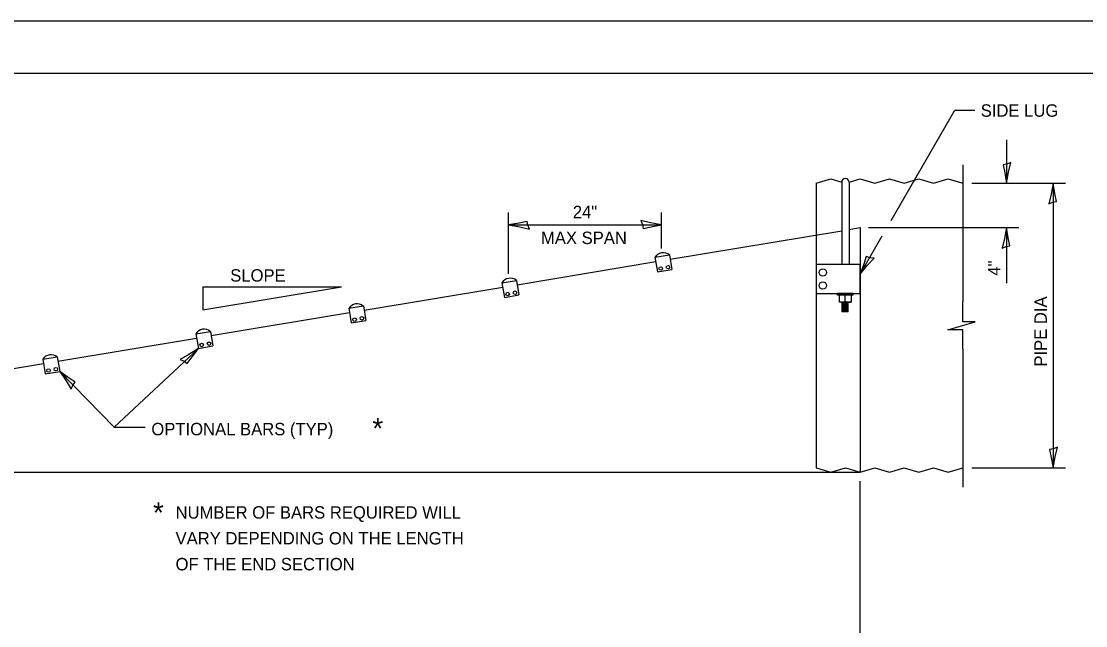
# Model space of a CAD drawing. Extents: x 2133490 to 2172050, y 2138301 to 2145980.
# Drawn here: x 2146103 to 2146616, y 2142246 to 2142538 of the extents above; entities that cross this region are included whole.
import ezdxf

# ---------------------------------------------------------------- set-up
doc = ezdxf.new("R2010")
doc.units = 0
for name, color, linetype in [('Design_PR_Roadway Dimensions', 7, 'Continuous'), ('Drainage_PR_Pipe Culvert', 7, 'Continuous'), ('Level 23', 7, 'Continuous'), ('Sheets_50 Reference Boundary', 7, 'Continuous'), ('Sheets_General Details', 7, 'Continuous'), ('Sheets_Printer Plotting Border', 7, 'Continuous')]:
    doc.layers.add(name, color=color, linetype=linetype)

msp = doc.modelspace()

# ---------------------------------------------------------------- linework, layer by layer
at = {"layer": 'Design_PR_Roadway Dimensions'}
for p, q in [((2146522.4, 2142441.41), (2146553.11, 2142494.61)), ((2146553.11, 2142494.61), (2146562.86, 2142494.61)), ((2146578.11, 2142480.36), (2146578.11, 2142459.37)), ((2146557.03, 2142468.19), (2146557.03, 2142402.14)), ((2146561.33, 2142459.37), (2146606.59, 2142459.37)), ((2146600.59, 2142459.37), (2146600.59, 2142321.9)), ((2146337.82, 2142415.56), (2146337.82, 2142445.21)), ((2146411.66, 2142427.8), (2146411.66, 2142445.21)), ((2146337.82, 2142439.21), (2146411.66, 2142439.21)), ((2146511.45, 2142437.9), (2146584.11, 2142437.9)), ((2146578.11, 2142437.9), (2146578.11, 2142411.02)), ((2146507.42, 2142415.48), (2146518.04, 2142433.87)), ((2146190.26, 2142398.15), (2146257.09, 2142409.27)), ((2146190.26, 2142409.27), (2146257.09, 2142409.27)), ((2146190.26, 2142409.27), (2146190.26, 2142398.15)), ((2146557.03, 2142392.41), (2146557.03, 2142402.14)), ((2146549.85, 2142388.51), (2146563.03, 2142392.41)), ((2146557.03, 2142388.51), (2146549.85, 2142388.51)), ((2146563.03, 2142392.41), (2146557.03, 2142392.41)), ((2146557.03, 2142390.63), (2146557.03, 2142390.63)), ((2146557.03, 2142379.38), (2146557.03, 2142388.51)), ((2146147.35, 2142341.48), (2146188.04, 2142379.58)), ((2146557.03, 2142379.38), (2146557.03, 2142312.59)), ((2146147.35, 2142341.48), (2146121.16, 2142368.46)), ((2146147.35, 2142341.48), (2146162.36, 2142341.48)), ((2146561.33, 2142321.9), (2146606.59, 2142321.9)), ((2146507.42, 2142224.71), (2146507.42, 2142315.4))]:
    msp.add_line(p, q, dxfattribs=at)
at = {"layer": 'Drainage_PR_Pipe Culvert'}
for p, q in [((2146486.17, 2142459.37), (2146493.25, 2142461.5)), ((2146493.25, 2142461.5), (2146498.57, 2142459.87)), ((2146498.57, 2142459.87), (2146498.57, 2142420.19)), ((2146502.11, 2142459.87), (2146507.42, 2142461.5)), ((2146502.11, 2142459.87), (2146502.11, 2142420.19)), ((2146507.42, 2142461.5), (2146514.51, 2142459.37)), ((2146514.51, 2142459.37), (2146521.6, 2142461.5)), ((2146521.6, 2142461.5), (2146528.68, 2142459.37)), ((2146528.68, 2142459.37), (2146535.77, 2142461.5)), ((2146535.77, 2142461.5), (2146542.86, 2142459.37)), ((2146542.86, 2142459.37), (2146549.94, 2142461.5)), ((2146549.94, 2142461.5), (2146557.03, 2142459.37)), ((2146486.17, 2142459.37), (2146486.17, 2142434.36)), ((2146415.8, 2142422.59), (2146498.57, 2142436.41)), ((2146486.17, 2142434.36), (2146486.17, 2142321.9)), ((2146502.11, 2142436.98), (2146507.42, 2142437.9)), ((2146507.42, 2142437.9), (2146507.42, 2142319.77)), ((2146408.43, 2142423.59), (2146415.45, 2142424.71)), ((2146415.45, 2142424.71), (2146416.65, 2142417.71)), ((2146341.96, 2142410.33), (2146408.79, 2142421.46)), ((2146408.43, 2142423.59), (2146409.63, 2142416.5)), ((2146486.17, 2142420.19), (2146507.42, 2142420.19)), ((2146486.17, 2142420.19), (2146486.17, 2142406.01)), ((2146507.42, 2142406.01), (2146507.42, 2142420.19)), ((2146409.63, 2142416.5), (2146416.65, 2142417.71)), ((2146268.05, 2142398.01), (2146334.95, 2142409.13)), ((2146334.59, 2142411.26), (2146341.6, 2142412.39)), ((2146334.59, 2142411.26), (2146335.8, 2142404.17)), ((2146341.6, 2142412.39), (2146342.81, 2142405.37)), ((2146335.8, 2142404.17), (2146342.81, 2142405.37)), ((2146486.17, 2142406.01), (2146507.42, 2142406.01)), ((2146504.17, 2142406.01), (2146496.58, 2142406.01)), ((2146496.58, 2142405.3), (2146496.58, 2142406.01)), ((2146504.17, 2142405.3), (2146496.58, 2142405.3)), ((2146497.5, 2142401.83), (2146497.5, 2142405.3)), ((2146500.27, 2142401.83), (2146500.27, 2142405.3)), ((2146503.32, 2142401.83), (2146503.32, 2142405.3)), ((2146504.17, 2142405.3), (2146504.17, 2142406.01)), ((2146260.68, 2142398.93), (2146267.7, 2142400.06)), ((2146260.68, 2142398.93), (2146261.88, 2142391.84)), ((2146267.7, 2142400.06), (2146268.9, 2142393.04)), ((2146497.5, 2142402.12), (2146497.5, 2142402.12)), ((2146497.5, 2142402.12), (2146497.5, 2142402.12)), ((2146497.71, 2142402.04), (2146497.5, 2142402.04)), ((2146497.65, 2142402.04), (2146497.5, 2142402.04)), ((2146497.79, 2142401.97), (2146497.5, 2142401.97)), ((2146497.85, 2142401.9), (2146497.5, 2142401.9)), ((2146503.32, 2142401.83), (2146497.5, 2142401.83)), ((2146498.5, 2142401.83), (2146497.5, 2142401.83)), ((2146498.21, 2142401.83), (2146497.5, 2142401.83)), ((2146498, 2142401.83), (2146497.5, 2142401.83)), ((2146498.85, 2142397.29), (2146498.85, 2142401.83)), ((2146501.76, 2142401.83), (2146498.85, 2142401.83)), ((2146501.76, 2142401.83), (2146498.85, 2142401.83)), ((2146501.76, 2142401.83), (2146498.85, 2142401.83)), ((2146501.76, 2142401.76), (2146498.85, 2142401.76)), ((2146501.76, 2142401.69), (2146498.85, 2142401.69)), ((2146501.76, 2142401.61), (2146498.85, 2142401.61)), ((2146501.76, 2142401.55), (2146498.85, 2142401.55)), ((2146501.76, 2142401.55), (2146498.85, 2142401.55)), ((2146501.76, 2142401.55), (2146498.85, 2142401.55)), ((2146501.76, 2142401.55), (2146498.85, 2142401.55)), ((2146501.76, 2142401.55), (2146498.85, 2142401.55)), ((2146501.76, 2142401.47), (2146498.85, 2142401.47)), ((2146501.76, 2142401.47), (2146498.85, 2142401.47)), ((2146501.76, 2142401.41), (2146498.85, 2142401.41)), ((2146501.76, 2142401.33), (2146498.85, 2142401.33)), ((2146501.76, 2142401.33), (2146498.85, 2142401.33)), ((2146501.76, 2142401.27), (2146498.85, 2142401.27)), ((2146501.76, 2142401.27), (2146498.85, 2142401.27)), ((2146501.76, 2142401.27), (2146498.85, 2142401.27)), ((2146501.76, 2142401.19), (2146498.85, 2142401.19)), ((2146501.76, 2142401.12), (2146498.85, 2142401.12)), ((2146501.76, 2142401.12), (2146498.85, 2142401.12)), ((2146501.76, 2142401.05), (2146498.85, 2142401.05)), ((2146501.76, 2142401.05), (2146498.85, 2142401.05)), ((2146501.76, 2142401.05), (2146498.85, 2142401.05)), ((2146501.76, 2142400.98), (2146498.85, 2142400.98)), ((2146501.76, 2142400.91), (2146498.85, 2142400.91)), ((2146501.76, 2142400.84), (2146498.85, 2142400.84)), ((2146501.76, 2142400.77), (2146498.85, 2142400.77)), ((2146501.76, 2142400.7), (2146498.85, 2142400.7)), ((2146501.76, 2142400.62), (2146498.85, 2142400.62)), ((2146501.76, 2142400.55), (2146498.85, 2142400.55)), ((2146501.76, 2142400.48), (2146498.85, 2142400.48)), ((2146501.76, 2142400.41), (2146498.85, 2142400.41)), ((2146501.76, 2142400.34), (2146498.85, 2142400.34)), ((2146501.76, 2142400.27), (2146498.85, 2142400.27)), ((2146501.76, 2142400.2), (2146498.85, 2142400.2)), ((2146501.76, 2142400.13), (2146498.85, 2142400.13)), ((2146501.76, 2142400.06), (2146498.85, 2142400.06)), ((2146501.76, 2142399.99), (2146498.85, 2142399.99)), ((2146501.76, 2142399.92), (2146498.85, 2142399.92)), ((2146501.76, 2142399.85), (2146498.85, 2142399.85)), ((2146501.76, 2142399.78), (2146498.85, 2142399.78)), ((2146501.76, 2142399.7), (2146498.85, 2142399.7)), ((2146501.76, 2142399.63), (2146498.85, 2142399.63)), ((2146501.76, 2142399.56), (2146498.85, 2142399.56)), ((2146501.76, 2142399.49), (2146498.85, 2142399.49)), ((2146501.76, 2142399.42), (2146498.85, 2142399.42)), ((2146501.76, 2142399.35), (2146498.85, 2142399.35)), ((2146501.76, 2142399.28), (2146498.85, 2142399.28)), ((2146501.76, 2142399.21), (2146498.85, 2142399.21)), ((2146501.76, 2142399.14), (2146498.85, 2142399.14)), ((2146501.76, 2142399.07), (2146498.85, 2142399.07)), ((2146501.76, 2142398.99), (2146498.85, 2142398.99)), ((2146501.76, 2142398.93), (2146498.85, 2142398.93)), ((2146501.76, 2142398.85), (2146498.85, 2142398.85)), ((2146501.76, 2142398.79), (2146498.85, 2142398.79)), ((2146501.76, 2142398.71), (2146498.85, 2142398.71)), ((2146501.76, 2142398.64), (2146498.85, 2142398.64)), ((2146501.76, 2142398.57), (2146498.85, 2142398.57)), ((2146501.76, 2142398.5), (2146498.85, 2142398.5)), ((2146501.76, 2142398.43), (2146498.85, 2142398.43)), ((2146501.76, 2142398.36), (2146498.85, 2142398.36)), ((2146501.76, 2142398.28), (2146498.85, 2142398.28)), ((2146501.76, 2142398.22), (2146498.85, 2142398.22)), ((2146501.76, 2142398.14), (2146498.85, 2142398.14)), ((2146501.33, 2142401.83), (2146499.27, 2142401.83)), ((2146501.04, 2142401.83), (2146499.63, 2142401.83)), ((2146500.91, 2142401.83), (2146499.7, 2142401.83)), ((2146500.91, 2142401.9), (2146499.78, 2142401.9)), ((2146500.84, 2142401.97), (2146499.98, 2142401.97)), ((2146500.69, 2142402.04), (2146500.13, 2142402.04)), ((2146500.63, 2142402.04), (2146500.13, 2142402.04)), ((2146500.48, 2142402.12), (2146500.19, 2142402.12)), ((2146500.34, 2142402.12), (2146500.19, 2142402.12)), ((2146501.76, 2142397.29), (2146501.76, 2142401.83)), ((2146503.32, 2142401.83), (2146502.32, 2142401.83)), ((2146503.32, 2142401.83), (2146502.46, 2142401.83)), ((2146503.32, 2142401.83), (2146502.53, 2142401.83)), ((2146503.32, 2142401.9), (2146502.75, 2142401.9)), ((2146503.32, 2142402.04), (2146502.89, 2142402.04)), ((2146503.32, 2142401.97), (2146502.89, 2142401.97)), ((2146503.32, 2142402.04), (2146503.03, 2142402.04)), ((2146503.32, 2142402.12), (2146503.1, 2142402.12)), ((2146503.32, 2142402.12), (2146503.17, 2142402.12)), ((2146194.21, 2142385.74), (2146261.03, 2142396.87)), ((2146261.88, 2142391.84), (2146268.9, 2142393.04)), ((2146501.76, 2142398.08), (2146498.85, 2142398.08)), ((2146501.76, 2142398.01), (2146498.85, 2142398.01)), ((2146501.76, 2142397.93), (2146498.85, 2142397.93)), ((2146501.76, 2142397.86), (2146498.85, 2142397.86)), ((2146501.76, 2142397.79), (2146498.85, 2142397.79)), ((2146501.76, 2142397.72), (2146498.85, 2142397.72)), ((2146501.76, 2142397.65), (2146498.85, 2142397.65)), ((2146501.76, 2142397.58), (2146498.85, 2142397.58)), ((2146501.76, 2142397.51), (2146498.85, 2142397.51)), ((2146501.76, 2142397.44), (2146498.85, 2142397.44)), ((2146501.76, 2142397.37), (2146498.85, 2142397.37)), ((2146501.76, 2142397.29), (2146498.85, 2142397.29)), ((2146120.3, 2142373.42), (2146187.19, 2142384.54)), ((2146186.84, 2142386.67), (2146193.86, 2142387.8)), ((2146186.84, 2142386.67), (2146188.04, 2142379.58)), ((2146193.86, 2142387.8), (2146195.07, 2142380.78)), ((2146188.04, 2142379.58), (2146195.07, 2142380.78)), ((2146112.93, 2142374.34), (2146119.95, 2142375.47)), ((2146112.93, 2142374.34), (2146114.14, 2142367.25)), ((2146119.95, 2142375.47), (2146121.16, 2142368.46)), ((2146046.46, 2142361.08), (2146113.29, 2142372.21)), ((2146114.14, 2142367.25), (2146121.16, 2142368.46)), ((2146486.17, 2142321.9), (2146493.25, 2142319.77)), ((2146493.25, 2142319.77), (2146500.34, 2142321.9)), ((2146500.34, 2142321.9), (2146507.42, 2142319.77)), ((2146507.42, 2142319.77), (2146514.51, 2142321.9)), ((2146514.51, 2142321.9), (2146521.6, 2142319.77)), ((2146521.6, 2142319.77), (2146528.68, 2142321.9)), ((2146528.68, 2142321.9), (2146535.77, 2142319.77)), ((2146535.77, 2142319.77), (2146542.86, 2142321.9)), ((2146542.86, 2142321.9), (2146549.94, 2142319.77)), ((2146549.94, 2142319.77), (2146557.03, 2142321.9)), ((2146011.39, 2142319.77), (2146507.42, 2142319.77))]:
    msp.add_line(p, q, dxfattribs=at)
for centre, radius in [((2146411.19, 2142418.13), 0.85), ((2146414.74, 2142418.77), 0.85), ((2146489.43, 2142416.22), 1.77), ((2146489.43, 2142409.98), 1.77), ((2146337.36, 2142405.8), 0.85), ((2146340.9, 2142406.44), 0.85), ((2146263.45, 2142393.47), 0.85), ((2146266.99, 2142394.11), 0.85), ((2146189.61, 2142381.21), 0.85), ((2146193.15, 2142381.85), 0.85), ((2146115.7, 2142368.88), 0.85), ((2146119.24, 2142369.52), 0.85)]:
    msp.add_circle(centre, radius, dxfattribs=at)
for centre, radius, start, end in [((2146500.34, 2142459.87), 1.77, 0.0074, 179.9926), ((2146412.43, 2142421.1), 4.68, 50.283, 148.5511), ((2146338.59, 2142408.77), 4.68, 50.283, 148.5511), ((2146264.68, 2142396.44), 4.68, 50.283, 148.5511), ((2146498.88, 2142405.18), 3.35, 245.7164, 295.7492), ((2146501.8, 2142405.18), 3.35, 244.2486, 296.9238), ((2146190.84, 2142384.18), 4.68, 50.283, 148.5511), ((2146116.93, 2142371.85), 4.68, 50.283, 148.5511)]:
    msp.add_arc(centre, radius, start, end, dxfattribs=at)
at = {"layer": 'Level 23'}
for points in [[(2146580.2, 2142469.37), (2146578.28, 2142468.56), (2146576.44, 2142468.24), (2146577.24, 2142464.37), (2146578.11, 2142459.37), (2146579.08, 2142464.71)], [(2146598.5, 2142449.38), (2146600.42, 2142450.19), (2146602.27, 2142450.5), (2146601.46, 2142454.37), (2146600.59, 2142459.37), (2146599.62, 2142454.04)], [(2146347.82, 2142437.12), (2146347.01, 2142439.04), (2146346.69, 2142440.88), (2146342.82, 2142440.07), (2146337.82, 2142439.21), (2146343.16, 2142438.24)], [(2146401.66, 2142441.3), (2146402.47, 2142439.38), (2146402.79, 2142437.54), (2146406.66, 2142438.34), (2146411.66, 2142439.21), (2146406.32, 2142440.18)], [(2146576.02, 2142427.91), (2146577.94, 2142428.72), (2146579.78, 2142429.03), (2146578.97, 2142432.9), (2146578.11, 2142437.9), (2146577.14, 2142432.57)], [(2146514.23, 2142423.09), (2146512.16, 2142423.34), (2146510.41, 2142423.99), (2146509.17, 2142420.24), (2146507.42, 2142415.48), (2146510.93, 2142419.61)], [(2146179.32, 2142374.27), (2146181.22, 2142373.43), (2146182.71, 2142372.3), (2146184.99, 2142375.53), (2146188.04, 2142379.58), (2146183.49, 2142376.64)], [(2146126.62, 2142359.83), (2146127.43, 2142361.75), (2146128.54, 2142363.26), (2146125.26, 2142365.47), (2146121.16, 2142368.46), (2146124.18, 2142363.95)], [(2146602.69, 2142331.89), (2146600.76, 2142331.08), (2146598.92, 2142330.77), (2146599.73, 2142326.9), (2146600.59, 2142321.9), (2146601.56, 2142327.23)]]:
    msp.add_lwpolyline(points, close=True, dxfattribs=at)
at = {"layer": 'Sheets_50 Reference Boundary'}
msp.add_lwpolyline([(2145489.66, 2142512.57), (2147064.66, 2142512.57), (2147064.66, 2141512.58), (2145489.66, 2141512.58)], close=True, dxfattribs=at)
at = {"layer": 'Sheets_General Details'}
msp.add_line((2147089.66, 2142537.58), (2145389.66, 2142537.58), dxfattribs=at)
msp.add_lwpolyline([(2145489.66, 2142512.58), (2147064.66, 2142512.58), (2147064.66, 2141462.58), (2145489.66, 2141462.58)], close=True, dxfattribs=at)
at = {"layer": 'Sheets_Printer Plotting Border'}
msp.add_lwpolyline([(2145389.66, 2141437.58), (2147089.66, 2141437.58), (2147089.66, 2142537.58), (2145389.66, 2142537.58)], close=True, dxfattribs=at)

# ---------------------------------------------------------------- texts
at = {"layer": 'Level 23'}
for s, height, p in [('SIDE LUG', 6, (2146565.66, 2142491.46)), ('24"', 6, (2146368.79, 2142442.46)), ('MAX SPAN', 6, (2146353.42, 2142429.96)), ('SLOPE', 6, (2146203.43, 2142411.82)), ('OPTIONAL BARS (TYP)', 6, (2146165.37, 2142337.59)), ('*', 10, (2146272.03, 2142335.93)), ('*', 10, (2146166.15, 2142295.24)), ('NUMBER OF BARS REQUIRED WILL', 6, (2146177.05, 2142297.34)), ('VARY DEPENDING ON THE LENGTH', 6, (2146177.05, 2142284.84)), ('OF THE END SECTION', 6, (2146177.05, 2142272.34))]:
    msp.add_text(s, height=height, dxfattribs=at).set_placement(p)
for s, p in [('4"', (2146575.11, 2142414.67)), ('PIPE DIA', (2146597.59, 2142370.79))]:
    msp.add_text(s, height=6, rotation=90, dxfattribs=at).set_placement(p)

doc.saveas('drawing.dxf')
